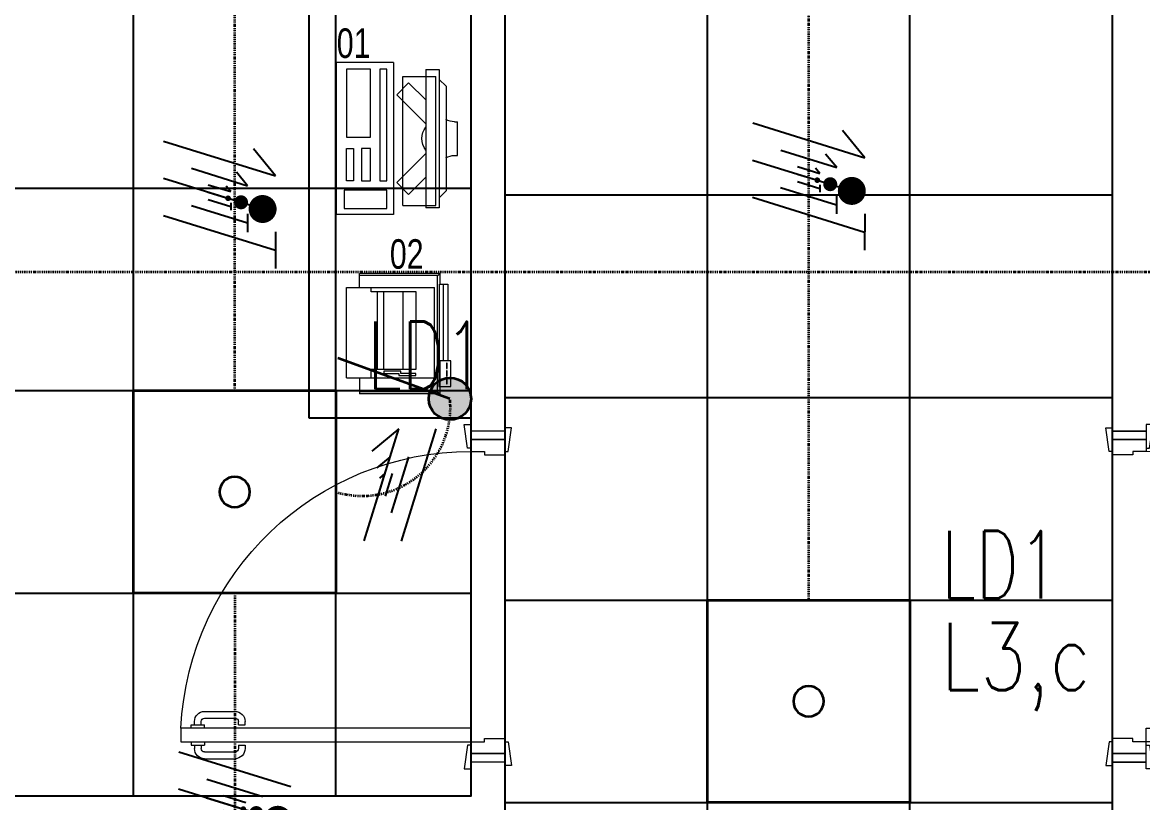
# Model space of a CAD drawing. Extents: x -12260 to 184725, y -29287 to 19916.
# Drawn here: x 21887 to 25205, y 5090 to 7401 of the extents above; entities that cross this region are included whole.
import ezdxf
from ezdxf.enums import TextEntityAlignment as Align

# ---------------------------------------------------------------- set-up
doc = ezdxf.new("R2010")
doc.units = 0
doc.header["$LTSCALE"] = 0.25
doc.linetypes.add('DASHDOT', pattern=[25.4, 12.7, -6.35, 0, -6.35])
for name, color, linetype, lineweight in [('01-First Floor-FUR$0$72_EGR_EQP_TAG', 142, 'Continuous', 5), ('01-First Floor-FUR$0$LOADING', 253, 'Continuous', 5), ('01-First Floor-FUR$0$Walls', 251, 'Continuous', 5), ('01-First Floor-FUR$0$Wooden Joinery', 251, 'Continuous', 5), ('E-LITE-CIRC', 6, 'Continuous', 25), ('E-LITE-CIRC-NUMB', 6, 'Continuous', 25), ('E-LITE-CLNG', 150, 'Continuous', 35), ('E-LITE-CLNG-CNDT', 6, 'DASHDOT', 35), ('E-LITE-CTRL', 6, 'Continuous', 25), ('E-LITE-IDEN', 6, 'Continuous', 25), ('E-LITE-SWCH @ 100', 3, 'Continuous', 35), ('E-POWR-WIRE', 6, 'Continuous', 25), ('E-POWR-WIRE @ 100', 6, 'Continuous', 25), ('E-POWR-WIRE @ 20', 6, 'Continuous', 25), ('E-POWR-WIRE @ 50', 6, 'Continuous', 25)]:
    doc.layers.add(name, color=color, linetype=linetype, lineweight=lineweight)
doc.layers.add('01-First Floor-FUR$0$FALSE CEILING', color=251, linetype='Continuous')
doc.styles.add('01-First Floor-FUR$0$X3G_ENTITY_257CFD', font='swisscl.ttf', dxfattribs={"height": 200})
doc.styles.add('DC_SIMPLEX', font='SIMPLEX.shx', dxfattribs={"width": 0.7})

# ---------------------------------------------------------------- blocks, each defined once
blk = doc.blocks.new('*U23')
blk.add_hatch(color=256).paths.add_polyline_path([(0.625, -0.625, 1), (0.625, 0.625, 1)])
blk.add_line((0.625, 0), (3.947, -1.2))
blk.add_circle((0.625, 0), 0.625)
at = {"layer": 'E-LITE-CTRL', "style": 'DC_SIMPLEX', "width": 0.7, "flags": 8}
blk.add_attdef('CONTROL', (-26.627, -10.116), '', height=2, rotation=360, dxfattribs=at)
at = {"layer": 'E-LITE-IDEN', "style": 'DC_SIMPLEX', "width": 0.7, "flags": 8}
blk.add_attdef('TYPE', text='', height=2, rotation=360, dxfattribs=at).set_placement((-31.991, -10.116), align=Align.RIGHT)
blk = doc.blocks.new('*U24')
blk.add_lwpolyline([(-300, 300), (-300, -300), (300, -300), (300, 300)], close=True)
blk.add_circle((0, 0), 45)
at = {"layer": 'E-LITE-CIRC-NUMB', "style": 'DC_SIMPLEX', "width": 0.7, "flags": 8}
blk.add_attdef('CIRCUIT', text='', height=200, rotation=0, dxfattribs=at).set_placement((-473.9, 300), align=Align.RIGHT)
at = {"layer": 'E-LITE-CTRL', "style": 'DC_SIMPLEX', "width": 0.7, "flags": 8}
blk.add_attdef('CONTROL', (1118.9, -935), '', height=200, rotation=360, dxfattribs=at)
at = {"layer": 'E-LITE-IDEN', "style": 'DC_SIMPLEX', "width": 0.7, "flags": 8}
blk.add_attdef('TYPE', (460.4, 457.6), '', height=200, rotation=360, dxfattribs=at)
blk = doc.blocks.new('*U40')
for p, q in [((-1.658, 1.617), (1.663, 0.587)), ((1.663, 0.587), (1.004, 1.389)), ((-1.66, 0.515), (1.66, -0.515)), ((-1.663, -0.587), (1.658, -1.617)), ((1.659, -1.078), (1.657, -2.157))]:
    blk.add_line(p, q)
at = {"const_width": 0.414}
blk.add_lwpolyline([(1.278, -0.19, 1), (1.277, -0.604, 1)], format="xyb", close=True, dxfattribs=at)
blk = doc.blocks.new('*U709')
at = {"layer": 'E-POWR-WIRE @ 100', "xscale": 100, "yscale": 100, "zscale": 100}
blk.add_blockref('*U40', (24215.6, 6941.3), dxfattribs=at)
at = {"layer": 'E-POWR-WIRE @ 20', "xscale": 20, "yscale": 20, "zscale": 20}
blk.add_blockref('*U40', (24215.6, 6941.3), dxfattribs=at)
at = {"layer": 'E-POWR-WIRE @ 50', "xscale": 50, "yscale": 50, "zscale": 50}
blk.add_blockref('*U40', (24215.6, 6941.3), dxfattribs=at)
blk = doc.blocks.new('*U43')
for p, q in [((-1.658, 1.617), (1.663, 0.587)), ((-1.66, 0.515), (1.66, -0.515)), ((-1.663, -0.587), (1.658, -1.617)), ((1.659, -1.078), (1.657, -2.157))]:
    blk.add_line(p, q)
at = {"const_width": 0.414}
blk.add_lwpolyline([(1.278, -0.19, 1), (1.277, -0.604, 1)], format="xyb", close=True, dxfattribs=at)
blk = doc.blocks.new('*U761')
at = {"layer": 'E-POWR-WIRE @ 100', "xscale": 100, "yscale": 100, "zscale": 100}
blk.add_blockref('*U43', (22515.6, 5078.8), dxfattribs=at)
at = {"layer": 'E-POWR-WIRE @ 20', "xscale": 20, "yscale": 20, "zscale": 20}
blk.add_blockref('*U43', (22515.6, 5078.8), dxfattribs=at)
at = {"layer": 'E-POWR-WIRE @ 50', "xscale": 50, "yscale": 50, "zscale": 50}
blk.add_blockref('*U43', (22515.6, 5078.8), dxfattribs=at)
blk = doc.blocks.new('*U46')
for p, q in [((-0.515, -1.66), (0.515, 1.66)), ((0.515, 1.66), (-0.287, 1.001)), ((0.587, -1.663), (1.617, 1.658))]:
    blk.add_line(p, q)
blk = doc.blocks.new('*U888')
at = {"layer": 'E-POWR-WIRE @ 100', "xscale": 100, "yscale": 100, "zscale": 100}
blk.add_blockref('*U46', (22950.5, 6031), dxfattribs=at)
at = {"layer": 'E-POWR-WIRE @ 20', "xscale": 20, "yscale": 20, "zscale": 20}
blk.add_blockref('*U46', (22950.5, 6031), dxfattribs=at)
at = {"layer": 'E-POWR-WIRE @ 50', "xscale": 50, "yscale": 50, "zscale": 50}
blk.add_blockref('*U46', (22950.5, 6031), dxfattribs=at)
blk = doc.blocks.new('*U914')
at = {"layer": 'E-POWR-WIRE @ 100', "xscale": 100, "yscale": 100, "zscale": 100}
blk.add_blockref('*U40', (22470.6, 6887.7), dxfattribs=at)
at = {"layer": 'E-POWR-WIRE @ 20', "xscale": 20, "yscale": 20, "zscale": 20}
blk.add_blockref('*U40', (22470.6, 6887.7), dxfattribs=at)
at = {"layer": 'E-POWR-WIRE @ 50', "xscale": 50, "yscale": 50, "zscale": 50}
blk.add_blockref('*U40', (22470.6, 6887.7), dxfattribs=at)
blk = doc.blocks.new('01-First Floor-FUR$0$A$C72370EFE')
at = {"layer": '01-First Floor-FUR$0$Wooden Joinery'}
for p, q in [((-0.01, -0.03), (-0.01, -0.07)), ((0, -0.03), (-0.01, -0.03)), ((0.04, -0.03), (0.05, -0.03)), ((0.05, -0.03), (0.05, -0.07)), ((-0.01, -0.04), (-0.02, -0.04)), ((-0.01, -0.06), (-0.02, -0.06)), ((0.05, -0.04), (0.06, -0.04)), ((0.05, -0.06), (0.06, -0.06)), ((-0.05, -0.07), (-0.05, -0.16)), ((-0.03, -0.07), (-0.03, -0.16)), ((0, -0.07), (-0.01, -0.07)), ((0.04, -0.07), (0.05, -0.07)), ((0.07, -0.07), (0.07, -0.16)), ((0.09, -0.07), (0.09, -0.16)), ((-0.01, -0.17), (-0.02, -0.17)), ((-0.01, -0.19), (-0.02, -0.19)), ((-0.01, -0.17), (-0.01, -0.19)), ((0.05, -0.17), (0.06, -0.17)), ((0.05, -0.17), (0.05, -0.19)), ((0.05, -0.19), (0.06, -0.19))]:
    blk.add_line(p, q, dxfattribs=at)
for centre, radius, start, end in [((-0.02, -0.07), 0.03, 90, 180), ((-0.02, -0.07), 0.01, 90, 180), ((0.06, -0.07), 0.03, 0, 90), ((0.06, -0.07), 0.01, 0, 90), ((-0.02, -0.16), 0.03, 180, 270), ((-0.02, -0.16), 0.01, 180, 270), ((0.06, -0.16), 0.01, 270, 0), ((0.06, -0.16), 0.03, 270, 0)]:
    blk.add_arc(centre, radius, start, end, dxfattribs=at)
blk = doc.blocks.new('01-First Floor-FUR$0$A$C5DAD61B4')
at = {"layer": '01-First Floor-FUR$0$Wooden Joinery'}
for points in [[(80, 959.1), (80, 969.1), (10, 979.1), (10, 959.1)], [(940, 959.1), (940, 969.1), (1010, 979.1), (1010, 959.1)], [(70, 859.1), (70, 849.1), (0, 839.1), (0, 859.1)], [(120, 859.1), (120, 0), (80, 0), (80, 859.1)], [(950, 859.1), (950, 849.1), (1020, 839.1), (1020, 859.1)]]:
    blk.add_lwpolyline(points, close=True, dxfattribs=at)
for points in [[(45, 859.1), (45, 959.1), (20, 959.1), (20, 859.1), (45, 859.1)], [(45, 859.1), (80, 859.1), (80, 899.1), (90, 899.1), (90, 959.1), (45, 959.1), (45, 859.1)], [(975, 859.1), (940, 859.1), (940, 899.1), (930, 899.1), (930, 959.1), (975, 959.1), (975, 859.1)], [(975, 859.1), (975, 959.1), (1000, 959.1), (1000, 859.1), (975, 859.1)]]:
    blk.add_lwpolyline(points, dxfattribs=at)
blk.add_arc((80, 859.1), 860, 272.666, 0, dxfattribs=at)
at = {"layer": '01-First Floor-FUR$0$Wooden Joinery', "xscale": 999.9999999998854, "yscale": 999.9999999998854, "zscale": 999.9999999998854, "rotation": 180}
blk.add_blockref('01-First Floor-FUR$0$A$C72370EFE', (120, 0), dxfattribs=at)
blk = doc.blocks.new('01-First Floor-FUR$0$ITCWLS1-P')
at = {"layer": '01-First Floor-FUR$0$LOADING'}
for p, q in [((-0.17, 0.45), (-0.17, 0)), ((-0.17, 0.45), (0, 0.45)), ((0, 0.45), (0, 0)), ((-0.3251, 0.38, 0), (-0.3051, 0.4, 0)), ((-0.2651, 0.43, 0), (-0.3051, 0.43, 0)), ((-0.3051, 0.43, 0), (-0.3051, 0.02, 0)), ((-0.197, 0.4094), (-0.295, 0.4094)), ((-0.295, 0.0264), (-0.295, 0.4094)), ((-0.2651, 0.43, 0), (-0.2651, 0.02, 0)), ((-0.197, 0.0264), (-0.197, 0.4094)), ((-0.1496, 0.4305), (-0.1291, 0.4305)), ((-0.1291, 0.4305), (-0.1291, 0.4089)), ((-0.3251, 0.38, 0), (-0.3251, 0.07, 0)), ((-0.3503, 0.275), (-0.3596, 0.275)), ((-0.3596, 0.175), (-0.3596, 0.275)), ((-0.3503, 0.175), (-0.3596, 0.175)), ((-0.3251, 0.07, 0), (-0.3051, 0.05, 0)), ((-0.3051, 0.02, 0), (-0.2651, 0.02, 0)), ((-0.197, 0.0264), (-0.295, 0.0264)), ((-0.17, 0), (0, 0))]:
    blk.add_line(p, q, dxfattribs=at)
at = {"layer": '01-First Floor-FUR$0$LOADING', "extrusion": (2.48281e-10, 3.18408e-10, -1)}
for p, q in [((-0.2651, 0.3395), (-0.2144, 0.3902)), ((-0.1791, 0.3548), (-0.2144, 0.3902)), ((-0.2651, 0.2688), (-0.1791, 0.3548))]:
    blk.add_line(p, q, dxfattribs=at)
at = {"layer": '01-First Floor-FUR$0$LOADING', "extrusion": (2.48281e-10, -3.18408e-10, -1)}
for p, q in [((-0.2651, 0.1812), (-0.1791, 0.0952)), ((-0.2651, 0.1105), (-0.2144, 0.0598)), ((-0.1791, 0.0952), (-0.2144, 0.0598))]:
    blk.add_line(p, q, dxfattribs=at)
at = {"layer": '01-First Floor-FUR$0$LOADING'}
for points in [[(-0.1291, 0.4089), (-0.1291, 0.1), (-0.1496, 0.1), (-0.1496, 0.4305)], [(-0.1496, 0.1), (-0.1496, 0.1), (-0.1496, 0.1), (-0.1496, 0.1), (-0.1496, 0.1), (-0.1496, 0.1), (-0.1496, 0.1), (-0.1496, 0.1), (-0.1496, 0.1)], [(-0.1496, 0.1), (-0.1496, 0.1), (-0.1496, 0.1), (-0.1496, 0.1), (-0.1496, 0.1), (-0.1496, 0.1), (-0.1496, 0.1), (-0.1496, 0.1), (-0.1496, 0.1), (-0.1496, 0.1), (-0.1496, 0.1), (-0.1496, 0.1), (-0.1496, 0.1), (-0.1496, 0.1), (-0.1496, 0.1), (-0.1496, 0.1), (-0.1496, 0.1), (-0.1496, 0.1)], [(-0.1496, 0.1), (-0.1496, 0.1), (-0.1496, 0.1), (-0.1496, 0.1), (-0.1496, 0.1), (-0.1496, 0.1), (-0.1496, 0.1), (-0.1496, 0.1), (-0.1496, 0.1), (-0.1496, 0.1)], [(-0.1496, 0.1), (-0.1496, 0.1), (-0.1496, 0.1), (-0.1496, 0.1), (-0.1496, 0.1), (-0.1496, 0.1), (-0.1496, 0.1)], [(-0.1496, 0.1), (-0.1496, 0.1), (-0.1496, 0.1), (-0.1496, 0.1), (-0.1496, 0.1), (-0.1496, 0.1), (-0.1496, 0.1), (-0.1496, 0.1), (-0.1496, 0.1), (-0.1496, 0.1)], [(-0.1496, 0.1), (-0.1496, 0.1), (-0.1496, 0.1), (-0.1496, 0.1), (-0.1496, 0.1), (-0.1496, 0.1), (-0.1496, 0.1), (-0.1496, 0.1), (-0.1496, 0.1), (-0.1496, 0.1), (-0.1496, 0.1), (-0.1496, 0.1), (-0.1496, 0.1), (-0.1496, 0.1), (-0.1496, 0.1)], [(-0.1496, 0.1), (-0.1496, 0.1), (-0.1496, 0.1), (-0.1496, 0.1), (-0.1496, 0.1), (-0.1496, 0.1), (-0.1496, 0.1), (-0.1496, 0.1), (-0.1496, 0.1), (-0.1496, 0.1)], [(-0.1496, 0.1), (-0.1496, 0.1), (-0.1496, 0.1), (-0.1496, 0.1), (-0.1496, 0.1), (-0.1496, 0.1), (-0.1496, 0.1), (-0.1496, 0.1), (-0.1496, 0.1), (-0.1496, 0.1)], [(-0.1496, 0.1), (-0.1496, 0.1), (-0.1496, 0.1), (-0.1496, 0.1), (-0.1496, 0.1), (-0.1496, 0.1), (-0.1496, 0.1), (-0.1496, 0.1), (-0.1496, 0.1), (-0.1496, 0.1), (-0.1496, 0.1), (-0.1496, 0.1), (-0.1496, 0.1), (-0.1496, 0.1), (-0.1496, 0.1), (-0.1496, 0.1), (-0.1496, 0.1), (-0.1496, 0.1), (-0.1496, 0.1), (-0.1496, 0.1), (-0.1496, 0.1), (-0.1496, 0.1), (-0.1496, 0.1), (-0.1496, 0.1), (-0.1496, 0.1), (-0.1496, 0.1), (-0.1496, 0.1), (-0.1496, 0.1), (-0.1496, 0.1), (-0.1496, 0.1), (-0.1496, 0.1), (-0.1496, 0.1), (-0.1496, 0.1), (-0.1496, 0.1), (-0.1496, 0.1), (-0.1496, 0.1), (-0.1496, 0.1), (-0.1496, 0.1), (-0.1496, 0.1), (-0.1496, 0.1), (-0.1496, 0.1), (-0.1496, 0.1), (-0.1496, 0.1), (-0.1496, 0.1), (-0.1496, 0.1), (-0.1496, 0.1), (-0.1496, 0.1), (-0.1496, 0.1), (-0.1496, 0.1), (-0.1496, 0.1), (-0.1496, 0.1), (-0.1496, 0.1), (-0.1496, 0.1), (-0.1496, 0.1)], [(-0.1496, 0.1), (-0.1496, 0.1), (-0.1496, 0.1), (-0.1496, 0.1), (-0.1496, 0.1), (-0.1496, 0.1), (-0.1496, 0.1), (-0.1496, 0.1), (-0.1496, 0.1), (-0.1496, 0.1), (-0.1496, 0.1), (-0.1496, 0.1), (-0.1496, 0.1), (-0.1496, 0.1), (-0.1496, 0.1), (-0.1496, 0.1), (-0.1496, 0.1), (-0.1496, 0.1), (-0.1496, 0.1), (-0.1496, 0.1), (-0.1496, 0.1), (-0.1496, 0.1), (-0.1496, 0.1), (-0.1496, 0.1), (-0.1496, 0.1), (-0.1496, 0.1), (-0.1496, 0.1), (-0.1496, 0.1), (-0.1496, 0.1), (-0.1496, 0.1), (-0.1496, 0.1), (-0.1496, 0.1), (-0.1496, 0.1), (-0.1496, 0.1), (-0.1496, 0.1), (-0.1496, 0.1), (-0.1496, 0.1), (-0.1496, 0.1), (-0.1496, 0.1), (-0.1496, 0.1), (-0.1496, 0.1), (-0.1496, 0.1), (-0.1496, 0.1), (-0.1496, 0.1), (-0.1496, 0.1), (-0.1496, 0.1), (-0.1496, 0.1), (-0.1496, 0.1), (-0.1496, 0.1), (-0.1496, 0.1), (-0.1496, 0.1), (-0.1496, 0.1), (-0.1496, 0.1), (-0.1496, 0.1), (-0.1496, 0.1), (-0.1496, 0.1), (-0.1496, 0.1), (-0.1496, 0.1), (-0.1496, 0.1), (-0.1496, 0.1), (-0.1496, 0.1), (-0.1496, 0.1), (-0.1496, 0.1), (-0.1496, 0.1), (-0.1496, 0.1), (-0.1496, 0.1), (-0.1496, 0.1), (-0.1496, 0.1), (-0.1496, 0.1), (-0.1496, 0.1), (-0.1496, 0.1), (-0.1496, 0.1), (-0.1496, 0.1), (-0.1496, 0.1), (-0.1496, 0.1), (-0.1496, 0.1), (-0.1496, 0.1), (-0.1496, 0.1), (-0.1496, 0.1), (-0.1496, 0.1), (-0.1496, 0.1), (-0.1496, 0.1), (-0.1496, 0.1), (-0.1496, 0.1), (-0.1496, 0.1), (-0.1496, 0.1), (-0.1496, 0.1), (-0.1496, 0.1), (-0.1496, 0.1)], [(-0.1496, 0.1), (-0.1496, 0.1), (-0.1496, 0.1), (-0.1496, 0.1), (-0.1496, 0.1), (-0.1496, 0.1), (-0.1496, 0.1), (-0.1496, 0.1), (-0.1496, 0.1), (-0.1496, 0.1), (-0.1496, 0.1), (-0.1496, 0.1)], [(-0.1496, 0.1), (-0.1496, 0.1), (-0.1496, 0.1), (-0.1496, 0.1), (-0.1496, 0.1), (-0.1496, 0.1), (-0.1496, 0.1)], [(-0.1496, 0.1), (-0.1496, 0.1), (-0.1496, 0.1), (-0.1496, 0.1), (-0.1496, 0.1), (-0.1496, 0.1), (-0.1496, 0.1), (-0.1496, 0.1), (-0.1496, 0.1), (-0.1496, 0.1), (-0.1496, 0.1), (-0.1496, 0.1), (-0.1496, 0.1), (-0.1496, 0.1), (-0.1496, 0.1), (-0.1496, 0.1), (-0.1496, 0.1)], [(-0.1496, 0.1), (-0.1496, 0.1), (-0.1496, 0.1), (-0.1496, 0.1), (-0.1496, 0.1), (-0.1496, 0.1), (-0.1496, 0.1), (-0.1496, 0.1), (-0.1496, 0.1), (-0.1496, 0.1), (-0.1496, 0.1), (-0.1496, 0.1), (-0.1496, 0.1), (-0.1496, 0.1), (-0.1496, 0.1), (-0.1496, 0.1), (-0.1496, 0.1), (-0.1496, 0.1), (-0.1496, 0.1), (-0.1496, 0.1), (-0.1496, 0.1), (-0.1496, 0.1), (-0.1496, 0.1), (-0.1496, 0.1), (-0.1496, 0.1), (-0.1496, 0.1), (-0.1496, 0.1), (-0.1496, 0.1), (-0.1496, 0.1), (-0.1496, 0.1), (-0.1496, 0.1), (-0.1496, 0.1), (-0.1496, 0.1), (-0.1496, 0.1), (-0.1496, 0.1), (-0.1496, 0.1), (-0.1496, 0.1), (-0.1496, 0.1), (-0.1496, 0.1), (-0.1496, 0.1), (-0.1496, 0.1), (-0.1496, 0.1), (-0.1496, 0.1), (-0.1496, 0.1), (-0.1496, 0.1), (-0.1496, 0.1), (-0.1496, 0.1), (-0.1496, 0.1), (-0.1496, 0.1), (-0.1496, 0.1), (-0.1496, 0.1), (-0.1496, 0.1), (-0.1496, 0.1), (-0.1496, 0.1), (-0.1496, 0.1), (-0.1496, 0.1), (-0.1496, 0.1), (-0.1496, 0.1), (-0.1496, 0.1), (-0.1496, 0.1), (-0.1496, 0.1), (-0.1496, 0.1), (-0.1496, 0.1), (-0.1496, 0.1), (-0.1496, 0.1), (-0.1496, 0.1), (-0.1496, 0.1), (-0.1496, 0.1), (-0.1496, 0.1), (-0.1496, 0.1), (-0.1496, 0.1), (-0.1496, 0.1), (-0.1496, 0.1), (-0.1496, 0.1), (-0.1496, 0.1), (-0.1496, 0.1), (-0.1496, 0.1), (-0.1496, 0.1), (-0.1496, 0.1), (-0.1496, 0.1), (-0.1496, 0.1), (-0.1496, 0.1), (-0.1496, 0.1), (-0.1496, 0.1), (-0.1496, 0.1), (-0.1496, 0.1), (-0.1496, 0.1), (-0.1496, 0.1), (-0.1496, 0.1), (-0.1496, 0.1), (-0.1496, 0.1), (-0.1496, 0.1), (-0.1496, 0.1), (-0.1496, 0.1), (-0.1496, 0.1), (-0.1496, 0.1), (-0.1496, 0.1), (-0.1496, 0.1), (-0.1496, 0.1), (-0.1496, 0.1), (-0.1496, 0.1), (-0.1496, 0.1), (-0.1496, 0.1), (-0.1496, 0.1), (-0.1496, 0.1), (-0.1496, 0.1), (-0.1496, 0.1), (-0.1496, 0.1), (-0.1496, 0.1), (-0.1496, 0.1), (-0.1496, 0.1)], [(-0.1496, 0.1), (-0.1496, 0.1), (-0.1496, 0.1), (-0.1496, 0.1), (-0.1496, 0.1), (-0.1496, 0.1), (-0.1496, 0.1), (-0.1496, 0.1)]]:
    blk.add_lwpolyline(points, dxfattribs=at)
for points in [[(-0.1019, 0.4305), (-0.0304, 0.4305), (-0.0304, 0.2294), (-0.1019, 0.2294)], [(-0.1019, 0.1954), (-0.0747, 0.1954), (-0.0747, 0.1), (-0.1019, 0.1)], [(-0.0304, 0.1954), (-0.0508, 0.1954), (-0.0508, 0.1), (-0.0304, 0.1)], [(-0.1496, 0.1), (-0.1496, 0.1), (-0.1496, 0.1), (-0.1496, 0.1), (-0.1496, 0.1), (-0.1496, 0.1), (-0.1496, 0.1), (-0.1496, 0.1), (-0.1496, 0.1), (-0.1496, 0.1), (-0.1496, 0.1), (-0.1496, 0.1), (-0.1496, 0.1), (-0.1496, 0.1), (-0.1496, 0.1), (-0.1496, 0.1), (-0.1496, 0.1), (-0.1496, 0.1), (-0.1496, 0.1), (-0.1496, 0.1), (-0.1496, 0.1), (-0.1496, 0.1), (-0.1496, 0.1), (-0.1496, 0.1), (-0.1496, 0.1), (-0.1496, 0.1), (-0.1496, 0.1), (-0.1496, 0.1), (-0.1496, 0.1), (-0.1496, 0.1), (-0.1496, 0.1), (-0.1496, 0.1), (-0.1496, 0.1), (-0.1496, 0.1), (-0.1496, 0.1), (-0.1496, 0.1), (-0.1496, 0.1), (-0.1496, 0.1), (-0.1496, 0.1), (-0.1496, 0.1), (-0.1496, 0.1), (-0.1496, 0.1), (-0.1496, 0.1), (-0.1496, 0.1), (-0.1496, 0.1), (-0.1496, 0.1), (-0.1496, 0.1), (-0.1496, 0.1), (-0.1496, 0.1), (-0.1496, 0.1), (-0.1496, 0.1), (-0.1496, 0.1), (-0.1496, 0.1), (-0.1496, 0.1), (-0.1496, 0.1), (-0.1496, 0.1), (-0.1496, 0.1), (-0.1496, 0.1), (-0.1496, 0.1), (-0.1496, 0.1), (-0.1496, 0.1), (-0.1496, 0.1), (-0.1496, 0.1), (-0.1496, 0.1), (-0.1496, 0.1), (-0.1496, 0.1), (-0.1496, 0.1), (-0.1496, 0.1), (-0.1496, 0.1), (-0.1496, 0.1), (-0.1496, 0.1), (-0.1496, 0.1), (-0.1496, 0.1), (-0.1496, 0.1), (-0.1496, 0.1), (-0.1496, 0.1), (-0.1496, 0.1), (-0.1496, 0.1), (-0.1496, 0.1), (-0.1496, 0.1), (-0.1496, 0.1), (-0.1496, 0.1), (-0.1496, 0.1), (-0.1496, 0.1), (-0.1496, 0.1), (-0.1496, 0.1), (-0.1496, 0.1), (-0.1496, 0.1), (-0.1496, 0.1), (-0.1496, 0.1), (-0.1496, 0.1), (-0.1496, 0.1), (-0.1496, 0.1), (-0.1496, 0.1), (-0.1496, 0.1), (-0.1496, 0.1), (-0.1496, 0.1), (-0.1496, 0.1), (-0.1496, 0.1), (-0.1496, 0.1), (-0.1496, 0.1), (-0.1496, 0.1), (-0.1496, 0.1), (-0.1496, 0.1), (-0.1496, 0.1), (-0.1496, 0.1), (-0.1496, 0.1), (-0.1496, 0.1), (-0.1496, 0.1), (-0.1496, 0.1), (-0.1496, 0.1), (-0.1496, 0.1), (-0.1496, 0.1), (-0.1496, 0.1), (-0.1496, 0.1), (-0.1496, 0.1), (-0.1496, 0.1), (-0.1496, 0.1), (-0.1496, 0.1), (-0.1496, 0.1), (-0.1496, 0.1), (-0.1496, 0.1), (-0.1496, 0.1), (-0.1496, 0.1), (-0.1496, 0.1), (-0.1496, 0.1), (-0.1496, 0.1), (-0.1496, 0.1), (-0.1496, 0.1), (-0.1496, 0.1), (-0.1496, 0.1), (-0.1496, 0.1), (-0.1496, 0.1), (-0.1496, 0.1), (-0.1496, 0.1), (-0.1496, 0.1), (-0.1496, 0.1), (-0.1496, 0.1), (-0.1496, 0.1), (-0.1496, 0.1), (-0.1496, 0.1), (-0.1496, 0.1), (-0.1496, 0.1), (-0.1496, 0.1), (-0.1496, 0.1), (-0.1496, 0.1), (-0.1496, 0.1), (-0.1496, 0.1), (-0.1496, 0.1), (-0.1496, 0.1), (-0.1496, 0.1), (-0.1496, 0.1), (-0.1496, 0.1), (-0.1496, 0.1), (-0.1496, 0.1), (-0.1496, 0.1), (-0.1496, 0.1), (-0.1496, 0.1), (-0.1496, 0.1), (-0.1496, 0.1), (-0.1496, 0.1), (-0.1496, 0.1), (-0.1496, 0.1), (-0.1496, 0.1), (-0.1496, 0.1), (-0.1496, 0.1), (-0.1496, 0.1), (-0.1496, 0.1), (-0.1496, 0.1), (-0.1496, 0.1), (-0.1496, 0.1), (-0.1496, 0.1), (-0.1496, 0.1), (-0.1496, 0.1), (-0.1496, 0.1), (-0.1496, 0.1), (-0.1496, 0.1), (-0.1496, 0.1), (-0.1496, 0.1), (-0.1496, 0.1), (-0.1496, 0.1), (-0.1496, 0.1), (-0.1496, 0.1), (-0.1496, 0.1), (-0.1496, 0.1), (-0.1496, 0.1), (-0.1496, 0.1), (-0.1496, 0.1), (-0.1496, 0.1), (-0.1496, 0.1), (-0.1496, 0.1), (-0.1496, 0.1), (-0.1496, 0.1), (-0.1496, 0.1), (-0.1496, 0.1), (-0.1496, 0.1), (-0.1496, 0.1), (-0.1496, 0.1), (-0.1496, 0.1), (-0.1496, 0.1), (-0.1496, 0.1), (-0.1496, 0.1), (-0.1496, 0.1), (-0.1496, 0.1), (-0.1496, 0.1), (-0.1496, 0.1), (-0.1496, 0.1), (-0.1496, 0.1), (-0.1496, 0.1), (-0.1496, 0.1), (-0.1496, 0.1), (-0.1496, 0.1), (-0.1496, 0.1), (-0.1496, 0.1), (-0.1496, 0.1), (-0.1496, 0.1), (-0.1496, 0.1), (-0.1496, 0.1), (-0.1496, 0.1), (-0.1496, 0.1), (-0.1496, 0.1), (-0.1496, 0.1), (-0.1496, 0.1), (-0.1496, 0.1), (-0.1496, 0.1), (-0.1496, 0.1), (-0.1496, 0.1), (-0.1496, 0.1), (-0.1496, 0.1), (-0.1496, 0.1), (-0.1496, 0.1), (-0.1496, 0.1), (-0.1496, 0.1), (-0.1496, 0.1), (-0.1496, 0.1), (-0.1496, 0.1), (-0.1496, 0.1), (-0.1496, 0.1), (-0.1496, 0.1), (-0.1496, 0.1), (-0.1496, 0.1), (-0.1496, 0.1), (-0.1496, 0.1), (-0.1496, 0.1), (-0.1496, 0.1), (-0.1496, 0.1), (-0.1496, 0.1), (-0.1496, 0.1), (-0.1496, 0.1), (-0.1496, 0.1), (-0.1496, 0.1), (-0.1496, 0.1), (-0.1496, 0.1), (-0.1496, 0.1), (-0.1496, 0.1), (-0.1496, 0.1), (-0.1496, 0.1), (-0.1496, 0.1), (-0.1496, 0.1), (-0.1496, 0.1), (-0.1496, 0.1), (-0.1496, 0.1), (-0.1496, 0.1), (-0.1496, 0.1), (-0.1496, 0.1), (-0.1496, 0.1), (-0.1496, 0.1), (-0.1496, 0.1), (-0.1496, 0.1), (-0.1496, 0.1), (-0.1496, 0.1), (-0.1496, 0.1), (-0.1496, 0.1), (-0.1496, 0.1), (-0.1496, 0.1), (-0.1496, 0.1), (-0.1496, 0.1)], [(-0.1496, 0.1), (-0.1496, 0.1), (-0.1496, 0.1), (-0.1496, 0.1), (-0.1496, 0.1), (-0.1496, 0.1), (-0.1496, 0.1), (-0.1496, 0.1), (-0.1496, 0.1), (-0.1496, 0.1), (-0.1496, 0.1), (-0.1496, 0.1), (-0.1496, 0.1), (-0.1496, 0.1), (-0.1496, 0.1), (-0.1496, 0.1), (-0.1496, 0.1), (-0.1496, 0.1), (-0.1496, 0.1), (-0.1496, 0.1), (-0.1496, 0.1), (-0.1496, 0.1), (-0.1496, 0.1), (-0.1496, 0.1), (-0.1496, 0.1), (-0.1496, 0.1), (-0.1496, 0.1), (-0.1496, 0.1), (-0.1496, 0.1), (-0.1496, 0.1), (-0.1496, 0.1), (-0.1496, 0.1), (-0.1496, 0.1), (-0.1496, 0.1), (-0.1496, 0.1), (-0.1496, 0.1), (-0.1496, 0.1), (-0.1496, 0.1), (-0.1496, 0.1), (-0.1496, 0.1), (-0.1496, 0.1), (-0.1496, 0.1), (-0.1496, 0.1), (-0.1496, 0.1), (-0.1496, 0.1), (-0.1496, 0.1), (-0.1496, 0.1), (-0.1496, 0.1), (-0.1496, 0.1), (-0.1496, 0.1), (-0.1496, 0.1), (-0.1496, 0.1), (-0.1496, 0.1), (-0.1496, 0.1), (-0.1496, 0.1), (-0.1496, 0.1), (-0.1496, 0.1), (-0.1496, 0.1), (-0.1496, 0.1), (-0.1496, 0.1), (-0.1496, 0.1), (-0.1496, 0.1), (-0.1496, 0.1), (-0.1496, 0.1), (-0.1496, 0.1), (-0.1496, 0.1), (-0.1496, 0.1), (-0.1496, 0.1), (-0.1496, 0.1), (-0.1496, 0.1), (-0.1496, 0.1), (-0.1496, 0.1), (-0.1496, 0.1), (-0.1496, 0.1), (-0.1496, 0.1), (-0.1496, 0.1), (-0.1496, 0.1), (-0.1496, 0.1), (-0.1496, 0.1), (-0.1496, 0.1), (-0.1496, 0.1), (-0.1496, 0.1), (-0.1496, 0.1), (-0.1496, 0.1), (-0.1496, 0.1), (-0.1496, 0.1), (-0.1496, 0.1), (-0.1496, 0.1), (-0.1496, 0.1), (-0.1496, 0.1), (-0.1496, 0.1), (-0.1496, 0.1), (-0.1496, 0.1), (-0.1496, 0.1), (-0.1496, 0.1), (-0.1496, 0.1), (-0.1496, 0.1), (-0.1496, 0.1), (-0.1496, 0.1), (-0.1496, 0.1), (-0.1496, 0.1), (-0.1496, 0.1), (-0.1496, 0.1), (-0.1496, 0.1), (-0.1496, 0.1), (-0.1496, 0.1), (-0.1496, 0.1), (-0.1496, 0.1), (-0.1496, 0.1), (-0.1496, 0.1), (-0.1496, 0.1), (-0.1496, 0.1), (-0.1496, 0.1), (-0.1496, 0.1), (-0.1496, 0.1), (-0.1496, 0.1), (-0.1496, 0.1), (-0.1496, 0.1), (-0.1496, 0.1), (-0.1496, 0.1), (-0.1496, 0.1), (-0.1496, 0.1), (-0.1496, 0.1), (-0.1496, 0.1), (-0.1496, 0.1), (-0.1496, 0.1), (-0.1496, 0.1), (-0.1496, 0.1), (-0.1496, 0.1), (-0.1496, 0.1), (-0.1496, 0.1), (-0.1496, 0.1), (-0.1496, 0.1), (-0.1496, 0.1), (-0.1496, 0.1), (-0.1496, 0.1), (-0.1496, 0.1), (-0.1496, 0.1), (-0.1496, 0.1), (-0.1496, 0.1), (-0.1496, 0.1), (-0.1496, 0.1), (-0.1496, 0.1), (-0.1496, 0.1), (-0.1496, 0.1), (-0.1496, 0.1), (-0.1496, 0.1), (-0.1496, 0.1), (-0.1496, 0.1), (-0.1496, 0.1), (-0.1496, 0.1), (-0.1496, 0.1), (-0.1496, 0.1), (-0.1496, 0.1), (-0.1496, 0.1), (-0.1496, 0.1), (-0.1496, 0.1), (-0.1496, 0.1), (-0.1496, 0.1), (-0.1496, 0.1), (-0.1496, 0.1), (-0.1496, 0.1), (-0.1496, 0.1), (-0.1496, 0.1), (-0.1496, 0.1), (-0.1496, 0.1), (-0.1496, 0.1), (-0.1496, 0.1), (-0.1496, 0.1), (-0.1496, 0.1), (-0.1496, 0.1), (-0.1496, 0.1), (-0.1496, 0.1), (-0.1496, 0.1), (-0.1496, 0.1), (-0.1496, 0.1), (-0.1496, 0.1), (-0.1496, 0.1), (-0.1496, 0.1), (-0.1496, 0.1), (-0.1496, 0.1), (-0.1496, 0.1), (-0.1496, 0.1), (-0.1496, 0.1), (-0.1496, 0.1), (-0.1496, 0.1), (-0.1496, 0.1), (-0.1496, 0.1), (-0.1496, 0.1), (-0.1496, 0.1), (-0.1496, 0.1), (-0.1496, 0.1), (-0.1496, 0.1), (-0.1496, 0.1), (-0.1496, 0.1), (-0.1496, 0.1), (-0.1496, 0.1), (-0.1496, 0.1), (-0.1496, 0.1), (-0.1496, 0.1), (-0.1496, 0.1), (-0.1496, 0.1), (-0.1496, 0.1), (-0.1496, 0.1), (-0.1496, 0.1), (-0.1496, 0.1), (-0.1496, 0.1), (-0.1496, 0.1), (-0.1496, 0.1), (-0.1496, 0.1), (-0.1496, 0.1), (-0.1496, 0.1), (-0.1496, 0.1), (-0.1496, 0.1)], [(-0.1496, 0.1), (-0.1496, 0.1), (-0.1496, 0.1), (-0.1496, 0.1), (-0.1496, 0.1), (-0.1496, 0.1), (-0.1496, 0.1), (-0.1496, 0.1), (-0.1496, 0.1), (-0.1496, 0.1), (-0.1496, 0.1), (-0.1496, 0.1), (-0.1496, 0.1), (-0.1496, 0.1), (-0.1496, 0.1), (-0.1496, 0.1), (-0.1496, 0.1), (-0.1496, 0.1), (-0.1496, 0.1), (-0.1496, 0.1), (-0.1496, 0.1), (-0.1496, 0.1), (-0.1496, 0.1), (-0.1496, 0.1), (-0.1496, 0.1), (-0.1496, 0.1), (-0.1496, 0.1), (-0.1496, 0.1), (-0.1496, 0.1), (-0.1496, 0.1), (-0.1496, 0.1), (-0.1496, 0.1), (-0.1496, 0.1), (-0.1496, 0.1), (-0.1496, 0.1), (-0.1496, 0.1), (-0.1496, 0.1), (-0.1496, 0.1), (-0.1496, 0.1), (-0.1496, 0.1), (-0.1496, 0.1), (-0.1496, 0.1), (-0.1496, 0.1), (-0.1496, 0.1), (-0.1496, 0.1), (-0.1496, 0.1), (-0.1496, 0.1), (-0.1496, 0.1), (-0.1496, 0.1), (-0.1496, 0.1), (-0.1496, 0.1), (-0.1496, 0.1), (-0.1496, 0.1), (-0.1496, 0.1), (-0.1496, 0.1), (-0.1496, 0.1), (-0.1496, 0.1), (-0.1496, 0.1), (-0.1496, 0.1), (-0.1496, 0.1), (-0.1496, 0.1), (-0.1496, 0.1), (-0.1496, 0.1), (-0.1496, 0.1), (-0.1496, 0.1), (-0.1496, 0.1), (-0.1496, 0.1), (-0.1496, 0.1), (-0.1496, 0.1), (-0.1496, 0.1), (-0.1496, 0.1), (-0.1496, 0.1), (-0.1496, 0.1), (-0.1496, 0.1), (-0.1496, 0.1), (-0.1496, 0.1), (-0.1496, 0.1), (-0.1496, 0.1), (-0.1496, 0.1), (-0.1496, 0.1), (-0.1496, 0.1), (-0.1496, 0.1), (-0.1496, 0.1), (-0.1496, 0.1), (-0.1496, 0.1), (-0.1496, 0.1), (-0.1496, 0.1), (-0.1496, 0.1), (-0.1496, 0.1), (-0.1496, 0.1), (-0.1496, 0.1), (-0.1496, 0.1), (-0.1496, 0.1), (-0.1496, 0.1), (-0.1496, 0.1), (-0.1496, 0.1), (-0.1496, 0.1), (-0.1496, 0.1), (-0.1496, 0.1), (-0.1496, 0.1), (-0.1496, 0.1), (-0.1496, 0.1), (-0.1496, 0.1), (-0.1496, 0.1), (-0.1496, 0.1), (-0.1496, 0.1), (-0.1496, 0.1), (-0.1496, 0.1), (-0.1496, 0.1), (-0.1496, 0.1), (-0.1496, 0.1), (-0.1496, 0.1), (-0.1496, 0.1), (-0.1496, 0.1), (-0.1496, 0.1), (-0.1496, 0.1), (-0.1496, 0.1), (-0.1496, 0.1), (-0.1496, 0.1), (-0.1496, 0.1), (-0.1496, 0.1), (-0.1496, 0.1), (-0.1496, 0.1), (-0.1496, 0.1), (-0.1496, 0.1), (-0.1496, 0.1), (-0.1496, 0.1), (-0.1496, 0.1), (-0.1496, 0.1), (-0.1496, 0.1), (-0.1496, 0.1), (-0.1496, 0.1), (-0.1496, 0.1), (-0.1496, 0.1), (-0.1496, 0.1), (-0.1496, 0.1), (-0.1496, 0.1), (-0.1496, 0.1), (-0.1496, 0.1), (-0.1496, 0.1), (-0.1496, 0.1), (-0.1496, 0.1), (-0.1496, 0.1), (-0.1496, 0.1), (-0.1496, 0.1), (-0.1496, 0.1), (-0.1496, 0.1), (-0.1496, 0.1), (-0.1496, 0.1), (-0.1496, 0.1), (-0.1496, 0.1), (-0.1496, 0.1), (-0.1496, 0.1), (-0.1496, 0.1), (-0.1496, 0.1), (-0.1496, 0.1), (-0.1496, 0.1), (-0.1496, 0.1), (-0.1496, 0.1), (-0.1496, 0.1), (-0.1496, 0.1), (-0.1496, 0.1), (-0.1496, 0.1), (-0.1496, 0.1), (-0.1496, 0.1), (-0.1496, 0.1), (-0.1496, 0.1), (-0.1496, 0.1), (-0.1496, 0.1), (-0.1496, 0.1), (-0.1496, 0.1), (-0.1496, 0.1), (-0.1496, 0.1), (-0.1496, 0.1), (-0.1496, 0.1), (-0.1496, 0.1), (-0.1496, 0.1), (-0.1496, 0.1), (-0.1496, 0.1), (-0.1496, 0.1), (-0.1496, 0.1), (-0.1496, 0.1), (-0.1496, 0.1), (-0.1496, 0.1), (-0.1496, 0.1), (-0.1496, 0.1), (-0.1496, 0.1), (-0.1496, 0.1), (-0.1496, 0.1), (-0.1496, 0.1), (-0.1496, 0.1), (-0.1496, 0.1), (-0.1496, 0.1), (-0.1496, 0.1), (-0.1496, 0.1), (-0.1496, 0.1), (-0.1496, 0.1), (-0.1496, 0.1), (-0.1496, 0.1), (-0.1496, 0.1), (-0.1496, 0.1), (-0.1496, 0.1), (-0.1496, 0.1), (-0.1496, 0.1), (-0.1496, 0.1), (-0.1496, 0.1), (-0.1496, 0.1), (-0.1496, 0.1), (-0.1496, 0.1), (-0.1496, 0.1), (-0.1496, 0.1), (-0.1496, 0.1), (-0.1496, 0.1), (-0.1496, 0.1), (-0.1496, 0.1), (-0.1496, 0.1), (-0.1496, 0.1), (-0.1496, 0.1), (-0.1496, 0.1)], [(-0.1496, 0.0727), (-0.0236, 0.0727), (-0.0236, 0.0182), (-0.1496, 0.0182)]]:
    blk.add_lwpolyline(points, close=True, dxfattribs=at)
for centre, radius, start, end in [((-0.3503, 0.325), 0.05, 270, 300.3093), ((-0.3089, 0.225), 0.0556, 321.9431, 38.0569), ((-0.3503, 0.125), 0.05, 59.6907, 90)]:
    blk.add_arc(centre, radius, start, end, dxfattribs=at)
blk = doc.blocks.new('01-First Floor-FUR$0$ITPPLT2C-P')
at = {"color": 0}
for p, q in [((0, 0), (0, -0.2262)), ((0.0252, 0), (0, 0)), ((0.0139, 0), (0.0139, -0.2262)), ((0.0252, 0), (0.0139, 0)), ((0.0229, 0.0318), (0.2618, 0.0318)), ((0.0304, 0.0256), (0.0229, 0.0318)), ((0.0229, 0), (0.0229, 0.0318)), ((0.0252, -0.2262), (0.0252, 0)), ((0.0304, -0.3182), (0.0304, 0.0256)), ((0.0304, 0.0256), (0.2618, 0.0256)), ((0.2618, -0.0096), (0.2618, 0.0318)), ((0.0401, -0.2769), (0.0401, -0.0096)), ((0.3, -0.0096), (0.0401, -0.0096)), ((0.0939, -0.2515), (0.0939, -0.0222)), ((0.0939, -0.0222), (0.2274, -0.0222)), ((0.1321, -0.2515), (0.1321, -0.0222)), ((0.1894, -0.2515), (0.1894, -0.0222)), ((0.2082, -0.2515), (0.2082, -0.0222)), ((0.2274, -0.0222), (0.2274, -0.0096)), ((0.3, -0.2769), (0.3, -0.0096)), ((-0.0091, -0.2262), (0.0267, -0.2262)), ((-0.0091, -0.3023), (-0.0091, -0.2262)), ((-0.0087, -0.2262), (0.0236, -0.2262)), ((-0.0087, -0.3023), (-0.0087, -0.2262)), ((0, -0.2262), (0.0252, -0.2262)), ((0.0139, -0.2262), (0.0252, -0.2262)), ((0.0236, -0.2262), (0.0236, -0.3023)), ((0.0267, -0.2262), (0.0267, -0.3023)), ((0.0023, -0.2495), (0.0023, -0.2334)), ((0.0023, -0.2334), (0.0045, -0.2334)), ((0.0045, -0.2495), (0.0023, -0.2495)), ((0.0023, -0.2721), (0.0023, -0.2562)), ((0.0023, -0.2562), (0.0045, -0.2562)), ((0.0045, -0.2334), (0.0045, -0.2495)), ((0.0045, -0.2562), (0.0045, -0.2721)), ((0.2274, -0.2515), (0.0939, -0.2515)), ((0.0947, -0.2701), (0.0947, -0.2641)), ((0.0947, -0.2641), (0.1395, -0.2641)), ((0.1395, -0.2575), (0.19, -0.2575)), ((0.1395, -0.2641), (0.1395, -0.2575)), ((0.19, -0.2641), (0.1457, -0.2641)), ((0.1457, -0.2641), (0.1457, -0.2701)), ((0.19, -0.2575), (0.19, -0.2641)), ((0.2274, -0.2769), (0.2274, -0.2515)), ((0.0045, -0.2721), (0.0023, -0.2721)), ((0.0023, -0.295), (0.0023, -0.2793)), ((0.0023, -0.2793), (0.0045, -0.2793)), ((0.0045, -0.295), (0.0023, -0.295)), ((0.0045, -0.2793), (0.0045, -0.295)), ((0.3, -0.2769), (0.0401, -0.2769)), ((0.1457, -0.2701), (0.0947, -0.2701)), ((0.2618, -0.2769), (0.2618, -0.3246)), ((0.0267, -0.3023), (-0.0091, -0.3023)), ((0.0236, -0.3023), (-0.0087, -0.3023)), ((0.0229, -0.3246), (0.0229, -0.3023)), ((0.0304, -0.3182), (0.0229, -0.3246)), ((0.0229, -0.3246), (0.2618, -0.3246)), ((0.0304, -0.3182), (0.2618, -0.3182))]:
    blk.add_line(p, q, dxfattribs=at)
blk = doc.blocks.new('01-First Floor-FUR')
at = {"layer": '01-First Floor-FUR$0$FALSE CEILING', "linetype": 'Continuous'}
for p, q in [((22215.6, 5110), (22215.6, 8610)), ((22815.6, 5110), (22815.6, 8610)), ((23915.6, -910), (23915.6, 8610)), ((24515.6, -910), (24515.6, 8610)), ((19215.6, 6910), (23215.6, 6910)), ((23315.6, 6890), (25115.6, 6890)), ((19215.6, 6310), (23215.6, 6310)), ((23315.6, 6290), (25115.6, 6290)), ((19215.6, 5710), (23215.6, 5710)), ((23315.6, 5690), (25115.6, 5690)), ((23315.6, 5090), (25115.6, 5090))]:
    blk.add_line(p, q, dxfattribs=at)
at = {"layer": '01-First Floor-FUR$0$FALSE CEILING'}
for p, q in [((22735.6, 8130, -0.1), (22735.6, 6229.1, -0.1)), ((22735.6, 6229.1, -0.1), (23215.6, 6229.1, -0.1))]:
    blk.add_line(p, q, dxfattribs=at)
for points in [[(19215.6, 5110), (23215.6, 5110), (23215.6, 8610), (19215.6, 8610)], [(23315.6, -910), (25115.6, -910), (25115.6, 8610), (23315.6, 8610)]]:
    blk.add_lwpolyline(points, close=True, dxfattribs=at)
at = {"layer": '01-First Floor-FUR$0$LOADING'}
for p, q in [((22735.6, 8130, -0.1), (22735.6, 6229.1, -0.1)), ((22735.6, 6229.1, -0.1), (23215.6, 6229.1, -0.1))]:
    blk.add_line(p, q, dxfattribs=at)
at = {"layer": '01-First Floor-FUR$0$Walls'}
for p, q in [((23215.6, 6150), (23215.6, 8610)), ((23315.6, 6150), (23315.6, 8610)), ((25115.6, 6150), (25115.6, 8610)), ((23315.6, 6190), (23215.6, 6190)), ((25215.6, 6190), (25115.6, 6190)), ((23215.6, 5110), (23215.6, 5210)), ((23315.6, 5210), (23215.6, 5210)), ((23315.6, 4910), (23315.6, 5210)), ((25215.6, 5210), (25115.6, 5210)), ((25115.6, 4910), (25115.6, 5210)), ((19215.6, 5110), (23215.6, 5110))]:
    blk.add_line(p, q, dxfattribs=at)
at = {"layer": '01-First Floor-FUR$0$LOADING', "extrusion": (-8.01373e-06, 1.93988e-16, 1), "xscale": -1000.000000000012, "yscale": 1000.000000000012, "zscale": 1000.000000000012}
blk.add_blockref('01-First Floor-FUR$0$ITCWLS1-P', (22816.4, 6831.5, -0.3), dxfattribs=at)
at = {"layer": '01-First Floor-FUR$0$LOADING', "extrusion": (7.77425e-06, 2.55393e-17, -1), "xscale": 1000, "yscale": 1000, "zscale": 1000}
blk.add_blockref('01-First Floor-FUR$0$ITPPLT2C-P', (-23147.1, 6625, 0.3), dxfattribs=at)
at = {"layer": '01-First Floor-FUR$0$Wooden Joinery', "xscale": -1, "rotation": 270}
blk.add_blockref('01-First Floor-FUR$0$A$C5DAD61B4', (22356.5, 5190), dxfattribs=at)
at = {"layer": '01-First Floor-FUR$0$Wooden Joinery', "rotation": 90.00000000000001}
blk.add_blockref('01-First Floor-FUR$0$A$C5DAD61B4', (26074.6, 5190), dxfattribs=at)
at = {"layer": '01-First Floor-FUR$0$72_EGR_EQP_TAG', "char_height": 87.47, "attachment_point": 2, "style": '01-First Floor-FUR$0$X3G_ENTITY_257CFD'}
for s, insert in [('01', (22867.9, 7382.8, -0.1)), ('02', (23025.1, 6758.5, -0.1))]:
    blk.add_mtext(s, dxfattribs=dict(at, insert=insert))

msp = doc.modelspace()

# ---------------------------------------------------------------- linework, layer by layer
at = {"layer": 'E-LITE-CLNG-CNDT'}
for points in [[(22515.6, 6310), (22515.6, 7510)], [(24215.6, 7490), (24215.6, 5690)], [(22515.6, 5710), (22515.6, 4447.6)]]:
    msp.add_lwpolyline(points, dxfattribs=at)
at = {"layer": 'E-LITE-CLNG-CNDT', "color": 1}
msp.add_lwpolyline([(20115.6, 6310), (20115.6, 6561.8, -0.414214), (20215.6, 6661.8), (28415.6, 6661.8, -0.414214), (28515.6, 6561.8), (28515.6, 6302.3)], format="xyb", dxfattribs=at)
at = {"layer": 'E-LITE-CLNG-CNDT'}
msp.add_lwpolyline([(23153.1, 6285.8, -0.53698), (22815.6, 6010, -0.917316)], format="xyb", dxfattribs=at)

# ---------------------------------------------------------------- block references
at = {"layer": 'E-LITE-CLNG'}
ref = msp.add_blockref('*U24', (22515.6, 6010), dxfattribs=dict(at, xscale=-1))
ref.add_attrib('TYPE', 'LD1', (22909.1, 6314.5), dxfattribs={"layer": 'E-LITE-IDEN', "height": 200, "rotation": 0, "style": 'DC_SIMPLEX', "width": 0.7, "flags": 8})
ref = msp.add_blockref('*U24', (24215.6, 5390), dxfattribs=dict(at, xscale=-1))
ref.add_attrib('TYPE', 'LD1', (24609.1, 5694.5), dxfattribs={"layer": 'E-LITE-IDEN', "height": 200, "rotation": 0, "style": 'DC_SIMPLEX', "width": 0.7, "flags": 8})
at = {"layer": 'E-LITE-CLNG-CNDT'}
msp.add_blockref('01-First Floor-FUR', (0, 0), dxfattribs=at)
at = {"layer": 'E-LITE-SWCH @ 100', "xscale": 100, "yscale": 100, "zscale": 100, "rotation": 180}
msp.add_blockref('*U23', (23215.6, 6285.8), dxfattribs=at)
at = {"layer": 'E-POWR-WIRE'}
for name in ['*U709', '*U914', '*U888', '*U761']:
    msp.add_blockref(name, (0, 0), dxfattribs=at)

# ---------------------------------------------------------------- texts
at = {"layer": 'E-LITE-CIRC', "style": 'DC_SIMPLEX', "width": 0.8}
msp.add_text('L3,c', height=200, rotation=0, dxfattribs=at).set_placement((24606.9, 5422.5, 0))

doc.saveas('drawing.dxf')
